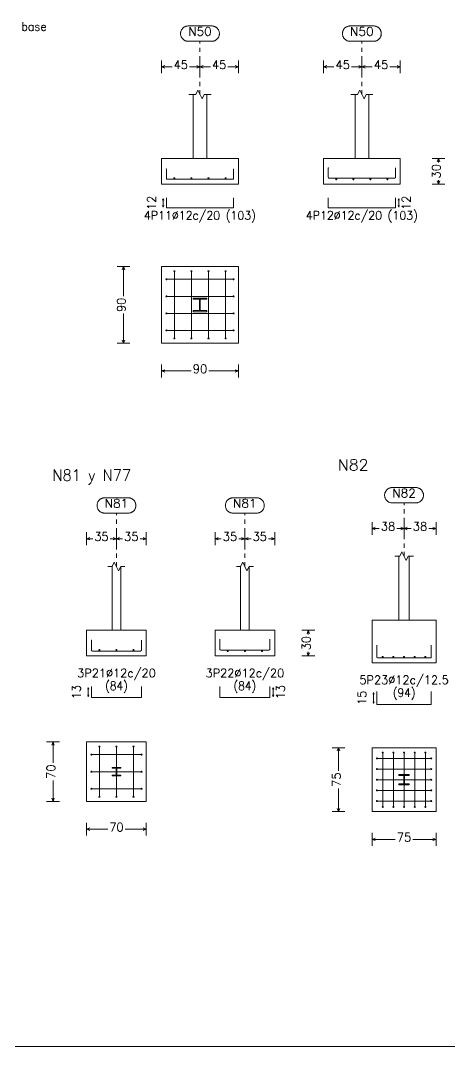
# Model space of a CAD drawing. Header units: millimetres. Extents: x -252 to 259, y -4 to 137.
# Drawn here: x -138.96 to -128.89, y 76.92 to 101.01 of the extents above; entities that cross this region are included whole.
import ezdxf
from ezdxf.enums import TextEntityAlignment as Align

# ---------------------------------------------------------------- set-up
doc = ezdxf.new("R2010")
doc.units = ezdxf.units.MM
doc.linetypes.add('CYPE_PUNTO', pattern=[0.075, 0, -0.075])
for name, color, linetype, lineweight in [('0-CYPE1', 2, 'Continuous', 18), ('CIM_COTAS', 2, 'Continuous', 0), ('CIM_DIB_ARMADOS', 4, 'Continuous', 0), ('CIM_GEOMETRIA', 2, 'Continuous', 0), ('CIM_REFEREN', 2, 'Continuous', 0), ('CIM_TXT_ARMADOS', 3, 'Continuous', 0), ('RECUAD_LIMITES', 2, 'Continuous', 0)]:
    doc.layers.add(name, color=color, linetype=linetype, lineweight=lineweight)
doc.styles.add('CYPETXT', font='romans__.ttf', dxfattribs={"height": 0.2})

msp = doc.modelspace()

# ---------------------------------------------------------------- hatches: boundary and pattern name
at = {"layer": 'CIM_DIB_ARMADOS'}
h = msp.add_hatch(color=256, dxfattribs=at)
edge = h.paths.add_edge_path(flags=0)
edge.add_arc((-131.734, 97.543), 0.0016, 0, 360)
h = msp.add_hatch(color=256, dxfattribs=at)
edge = h.paths.add_edge_path(flags=0)
edge.add_arc((-130.158, 97.543), 0.0016, 0, 360)
h = msp.add_hatch(color=256, dxfattribs=at)
edge = h.paths.add_edge_path(flags=0)
edge.add_arc((-135.533, 97.519), 0.0016, 0, 360)
h = msp.add_hatch(color=256, dxfattribs=at)
edge = h.paths.add_edge_path(flags=0)
edge.add_arc((-133.957, 97.519), 0.0016, 0, 360)
h = msp.add_hatch(color=256, dxfattribs=at)
edge = h.paths.add_edge_path(flags=0)
edge.add_arc((-135.345, 95.119), 0.0016, 0, 360)
h = msp.add_hatch(color=256, dxfattribs=at)
edge = h.paths.add_edge_path(flags=0)
edge.add_arc((-134.945, 95.119), 0.0016, 0, 360)
h = msp.add_hatch(color=256, dxfattribs=at)
edge = h.paths.add_edge_path(flags=0)
edge.add_arc((-134.545, 95.119), 0.0016, 0, 360)
h = msp.add_hatch(color=256, dxfattribs=at)
edge = h.paths.add_edge_path(flags=0)
edge.add_arc((-134.145, 95.119), 0.0016, 0, 360)
h = msp.add_hatch(color=256, dxfattribs=at)
edge = h.paths.add_edge_path(flags=0)
edge.add_arc((-135.533, 94.931), 0.0016, 0, 360)
h = msp.add_hatch(color=256, dxfattribs=at)
edge = h.paths.add_edge_path(flags=0)
edge.add_arc((-133.957, 94.931), 0.0016, 0, 360)
h = msp.add_hatch(color=256, dxfattribs=at)
edge = h.paths.add_edge_path(flags=0)
edge.add_arc((-135.533, 94.531), 0.0016, 0, 360)
h = msp.add_hatch(color=256, dxfattribs=at)
edge = h.paths.add_edge_path(flags=0)
edge.add_arc((-133.957, 94.531), 0.0016, 0, 360)
h = msp.add_hatch(color=256, dxfattribs=at)
edge = h.paths.add_edge_path(flags=0)
edge.add_arc((-135.533, 94.131), 0.0016, 0, 360)
h = msp.add_hatch(color=256, dxfattribs=at)
edge = h.paths.add_edge_path(flags=0)
edge.add_arc((-133.957, 94.131), 0.0016, 0, 360)
h = msp.add_hatch(color=256, dxfattribs=at)
edge = h.paths.add_edge_path(flags=0)
edge.add_arc((-135.533, 93.731), 0.0016, 0, 360)
h = msp.add_hatch(color=256, dxfattribs=at)
edge = h.paths.add_edge_path(flags=0)
edge.add_arc((-133.957, 93.731), 0.0016, 0, 360)
h = msp.add_hatch(color=256, dxfattribs=at)
edge = h.paths.add_edge_path(flags=0)
edge.add_arc((-135.345, 93.543), 0.0016, 0, 360)
h = msp.add_hatch(color=256, dxfattribs=at)
edge = h.paths.add_edge_path(flags=0)
edge.add_arc((-134.945, 93.543), 0.0016, 0, 360)
h = msp.add_hatch(color=256, dxfattribs=at)
edge = h.paths.add_edge_path(flags=0)
edge.add_arc((-134.545, 93.543), 0.0016, 0, 360)
h = msp.add_hatch(color=256, dxfattribs=at)
edge = h.paths.add_edge_path(flags=0)
edge.add_arc((-134.145, 93.543), 0.0016, 0, 360)
h = msp.add_hatch(color=256, dxfattribs=at)
edge = h.paths.add_edge_path(flags=0)
edge.add_arc((-137.293, 86.46), 0.0016, 0, 360)
h = msp.add_hatch(color=256, dxfattribs=at)
edge = h.paths.add_edge_path(flags=0)
edge.add_arc((-136.117, 86.46), 0.0016, 0, 360)
h = msp.add_hatch(color=256, dxfattribs=at)
edge = h.paths.add_edge_path(flags=0)
edge.add_arc((-134.28, 86.484), 0.0016, 0, 360)
h = msp.add_hatch(color=256, dxfattribs=at)
edge = h.paths.add_edge_path(flags=0)
edge.add_arc((-133.104, 86.484), 0.0016, 0, 360)
h = msp.add_hatch(color=256, dxfattribs=at)
edge = h.paths.add_edge_path(flags=0)
edge.add_arc((-130.595, 86.344), 0.0016, 0, 360)
h = msp.add_hatch(color=256, dxfattribs=at)
edge = h.paths.add_edge_path(flags=0)
edge.add_arc((-129.319, 86.344), 0.0016, 0, 360)
h = msp.add_hatch(color=256, dxfattribs=at)
edge = h.paths.add_edge_path(flags=0)
edge.add_arc((-137.105, 83.962), 0.0016, 0, 360)
h = msp.add_hatch(color=256, dxfattribs=at)
edge = h.paths.add_edge_path(flags=0)
edge.add_arc((-136.705, 83.962), 0.0016, 0, 360)
h = msp.add_hatch(color=256, dxfattribs=at)
edge = h.paths.add_edge_path(flags=0)
edge.add_arc((-136.305, 83.962), 0.0016, 0, 360)
h = msp.add_hatch(color=256, dxfattribs=at)
edge = h.paths.add_edge_path(flags=0)
edge.add_arc((-130.457, 83.824), 0.0016, 0, 360)
h = msp.add_hatch(color=256, dxfattribs=at)
edge = h.paths.add_edge_path(flags=0)
edge.add_arc((-130.207, 83.824), 0.0016, 0, 360)
h = msp.add_hatch(color=256, dxfattribs=at)
edge = h.paths.add_edge_path(flags=0)
edge.add_arc((-129.957, 83.824), 0.0016, 0, 360)
h = msp.add_hatch(color=256, dxfattribs=at)
edge = h.paths.add_edge_path(flags=0)
edge.add_arc((-129.707, 83.824), 0.0016, 0, 360)
h = msp.add_hatch(color=256, dxfattribs=at)
edge = h.paths.add_edge_path(flags=0)
edge.add_arc((-129.457, 83.824), 0.0016, 0, 360)
h = msp.add_hatch(color=256, dxfattribs=at)
edge = h.paths.add_edge_path(flags=0)
edge.add_arc((-137.293, 83.774), 0.0016, 0, 360)
h = msp.add_hatch(color=256, dxfattribs=at)
edge = h.paths.add_edge_path(flags=0)
edge.add_arc((-136.117, 83.774), 0.0016, 0, 360)
h = msp.add_hatch(color=256, dxfattribs=at)
edge = h.paths.add_edge_path(flags=0)
edge.add_arc((-130.595, 83.686), 0.0016, 0, 360)
h = msp.add_hatch(color=256, dxfattribs=at)
edge = h.paths.add_edge_path(flags=0)
edge.add_arc((-129.319, 83.686), 0.0016, 0, 360)
h = msp.add_hatch(color=256, dxfattribs=at)
edge = h.paths.add_edge_path(flags=0)
edge.add_arc((-137.293, 83.374), 0.0016, 0, 360)
h = msp.add_hatch(color=256, dxfattribs=at)
edge = h.paths.add_edge_path(flags=0)
edge.add_arc((-136.117, 83.374), 0.0016, 0, 360)
h = msp.add_hatch(color=256, dxfattribs=at)
edge = h.paths.add_edge_path(flags=0)
edge.add_arc((-130.595, 83.436), 0.0016, 0, 360)
h = msp.add_hatch(color=256, dxfattribs=at)
edge = h.paths.add_edge_path(flags=0)
edge.add_arc((-129.319, 83.436), 0.0016, 0, 360)
h = msp.add_hatch(color=256, dxfattribs=at)
edge = h.paths.add_edge_path(flags=0)
edge.add_arc((-130.595, 83.186), 0.0016, 0, 360)
h = msp.add_hatch(color=256, dxfattribs=at)
edge = h.paths.add_edge_path(flags=0)
edge.add_arc((-129.319, 83.186), 0.0016, 0, 360)
h = msp.add_hatch(color=256, dxfattribs=at)
edge = h.paths.add_edge_path(flags=0)
edge.add_arc((-137.293, 82.974), 0.0016, 0, 360)
h = msp.add_hatch(color=256, dxfattribs=at)
edge = h.paths.add_edge_path(flags=0)
edge.add_arc((-136.117, 82.974), 0.0016, 0, 360)
h = msp.add_hatch(color=256, dxfattribs=at)
edge = h.paths.add_edge_path(flags=0)
edge.add_arc((-130.595, 82.936), 0.0016, 0, 360)
h = msp.add_hatch(color=256, dxfattribs=at)
edge = h.paths.add_edge_path(flags=0)
edge.add_arc((-129.319, 82.936), 0.0016, 0, 360)
h = msp.add_hatch(color=256, dxfattribs=at)
edge = h.paths.add_edge_path(flags=0)
edge.add_arc((-137.105, 82.786), 0.0016, 0, 360)
h = msp.add_hatch(color=256, dxfattribs=at)
edge = h.paths.add_edge_path(flags=0)
edge.add_arc((-136.705, 82.786), 0.0016, 0, 360)
h = msp.add_hatch(color=256, dxfattribs=at)
edge = h.paths.add_edge_path(flags=0)
edge.add_arc((-136.305, 82.786), 0.0016, 0, 360)
h = msp.add_hatch(color=256, dxfattribs=at)
edge = h.paths.add_edge_path(flags=0)
edge.add_arc((-130.595, 82.686), 0.0016, 0, 360)
h = msp.add_hatch(color=256, dxfattribs=at)
edge = h.paths.add_edge_path(flags=0)
edge.add_arc((-129.319, 82.686), 0.0016, 0, 360)
h = msp.add_hatch(color=256, dxfattribs=at)
edge = h.paths.add_edge_path(flags=0)
edge.add_arc((-130.457, 82.548), 0.0016, 0, 360)
h = msp.add_hatch(color=256, dxfattribs=at)
edge = h.paths.add_edge_path(flags=0)
edge.add_arc((-130.207, 82.548), 0.0016, 0, 360)
h = msp.add_hatch(color=256, dxfattribs=at)
edge = h.paths.add_edge_path(flags=0)
edge.add_arc((-129.957, 82.548), 0.0016, 0, 360)
h = msp.add_hatch(color=256, dxfattribs=at)
edge = h.paths.add_edge_path(flags=0)
edge.add_arc((-129.707, 82.548), 0.0016, 0, 360)
h = msp.add_hatch(color=256, dxfattribs=at)
edge = h.paths.add_edge_path(flags=0)
edge.add_arc((-129.457, 82.548), 0.0016, 0, 360)

# ---------------------------------------------------------------- linework, layer by layer
at = {"layer": 'CIM_COTAS', "linetype": 'CYPE_PUNTO'}
for p, q in [((-134.745, 99.267), (-134.745, 100.518)), ((-130.946, 99.267), (-130.946, 100.518)), ((-129.957, 88.432), (-129.957, 89.683)), ((-136.705, 88.192), (-136.705, 89.443)), ((-133.692, 88.192), (-133.692, 89.443))]:
    msp.add_line(p, q, dxfattribs=at)
at = {"layer": 'CIM_COTAS'}
for p, q in [((-135.645, 99.768), (-135.645, 100.068)), ((-135.645, 99.918), (-135.57, 99.948)), ((-134.745, 99.918), (-134.82, 99.948)), ((-134.745, 99.768), (-134.745, 100.068)), ((-134.745, 99.768), (-134.745, 100.068)), ((-134.745, 99.918), (-134.67, 99.948)), ((-133.845, 99.918), (-133.92, 99.948)), ((-133.845, 99.768), (-133.845, 100.068)), ((-131.846, 99.768), (-131.846, 100.068)), ((-131.846, 99.918), (-131.771, 99.948)), ((-130.946, 99.918), (-131.021, 99.948)), ((-130.946, 99.768), (-130.946, 100.068)), ((-130.946, 99.768), (-130.946, 100.068)), ((-130.946, 99.918), (-130.871, 99.948)), ((-130.046, 99.918), (-130.121, 99.948)), ((-130.046, 99.768), (-130.046, 100.068)), ((-135.645, 99.918), (-135.57, 99.888)), ((-135.645, 99.918), (-135.401, 99.918)), ((-134.99, 99.918), (-134.745, 99.918)), ((-134.745, 99.918), (-134.82, 99.888)), ((-134.745, 99.918), (-134.67, 99.888)), ((-134.745, 99.918), (-134.501, 99.918)), ((-134.09, 99.918), (-133.845, 99.918)), ((-133.845, 99.918), (-133.92, 99.888)), ((-131.846, 99.918), (-131.771, 99.888)), ((-131.846, 99.918), (-131.602, 99.918)), ((-131.191, 99.918), (-130.946, 99.918)), ((-130.946, 99.918), (-131.021, 99.888)), ((-130.946, 99.918), (-130.871, 99.888)), ((-130.946, 99.918), (-130.702, 99.918)), ((-130.291, 99.918), (-130.046, 99.918)), ((-130.046, 99.918), (-130.121, 99.888)), ((-129.301, 97.767), (-129.001, 97.767)), ((-129.151, 97.767), (-129.181, 97.692)), ((-129.151, 97.767), (-129.121, 97.692)), ((-129.151, 97.672), (-129.151, 97.767)), ((-129.301, 97.167), (-129.001, 97.167)), ((-129.151, 97.167), (-129.181, 97.242)), ((-129.151, 97.167), (-129.151, 97.261)), ((-129.151, 97.167), (-129.121, 97.242)), ((-136.691, 95.231), (-136.391, 95.231)), ((-136.541, 95.231), (-136.571, 95.156)), ((-136.541, 95.231), (-136.511, 95.156)), ((-136.541, 94.536), (-136.541, 95.231)), ((-136.541, 93.431), (-136.541, 94.125)), ((-136.541, 93.431), (-136.571, 93.506)), ((-136.541, 93.431), (-136.511, 93.506)), ((-136.691, 93.431), (-136.391, 93.431)), ((-135.645, 92.63), (-135.645, 92.93)), ((-135.645, 92.78), (-135.57, 92.81)), ((-135.645, 92.78), (-135.57, 92.75)), ((-135.645, 92.78), (-134.951, 92.78)), ((-134.54, 92.78), (-133.845, 92.78)), ((-133.845, 92.78), (-133.92, 92.81)), ((-133.845, 92.78), (-133.92, 92.75)), ((-133.845, 92.63), (-133.845, 92.93)), ((-130.707, 88.933), (-130.707, 89.233)), ((-130.707, 89.083), (-130.632, 89.113)), ((-129.957, 89.083), (-130.032, 89.113)), ((-129.957, 88.933), (-129.957, 89.233)), ((-129.957, 88.933), (-129.957, 89.233)), ((-129.957, 89.083), (-129.882, 89.113)), ((-129.207, 89.083), (-129.282, 89.113)), ((-129.207, 88.933), (-129.207, 89.233)), ((-137.405, 88.693), (-137.405, 88.993)), ((-137.405, 88.843), (-137.33, 88.873)), ((-136.705, 88.843), (-136.78, 88.873)), ((-136.705, 88.693), (-136.705, 88.993)), ((-136.705, 88.693), (-136.705, 88.993)), ((-136.705, 88.843), (-136.63, 88.873)), ((-136.005, 88.843), (-136.08, 88.873)), ((-136.005, 88.693), (-136.005, 88.993)), ((-134.392, 88.693), (-134.392, 88.993)), ((-134.392, 88.843), (-134.317, 88.873)), ((-133.692, 88.843), (-133.767, 88.873)), ((-133.692, 88.693), (-133.692, 88.993)), ((-133.692, 88.693), (-133.692, 88.993)), ((-133.692, 88.843), (-133.617, 88.873)), ((-132.992, 88.843), (-133.067, 88.873)), ((-132.992, 88.693), (-132.992, 88.993)), ((-130.707, 89.083), (-130.632, 89.053)), ((-130.707, 89.083), (-130.537, 89.083)), ((-130.126, 89.083), (-129.957, 89.083)), ((-129.957, 89.083), (-130.032, 89.053)), ((-129.957, 89.083), (-129.882, 89.053)), ((-129.957, 89.083), (-129.787, 89.083)), ((-129.376, 89.083), (-129.207, 89.083)), ((-129.207, 89.083), (-129.282, 89.053)), ((-137.405, 88.843), (-137.33, 88.813)), ((-137.405, 88.843), (-137.26, 88.843)), ((-136.849, 88.843), (-136.705, 88.843)), ((-136.705, 88.843), (-136.78, 88.813)), ((-136.705, 88.843), (-136.63, 88.813)), ((-136.705, 88.843), (-136.56, 88.843)), ((-136.149, 88.843), (-136.005, 88.843)), ((-136.005, 88.843), (-136.08, 88.813)), ((-134.392, 88.843), (-134.317, 88.813)), ((-134.392, 88.843), (-134.247, 88.843)), ((-133.836, 88.843), (-133.692, 88.843)), ((-133.692, 88.843), (-133.767, 88.813)), ((-133.692, 88.843), (-133.617, 88.813)), ((-133.692, 88.843), (-133.547, 88.843)), ((-133.136, 88.843), (-132.992, 88.843)), ((-132.992, 88.843), (-133.067, 88.813)), ((-132.354, 86.692), (-132.054, 86.692)), ((-132.204, 86.692), (-132.234, 86.617)), ((-132.204, 86.692), (-132.174, 86.617)), ((-132.204, 86.597), (-132.204, 86.692)), ((-132.354, 86.092), (-132.054, 86.092)), ((-132.204, 86.092), (-132.234, 86.167)), ((-132.204, 86.092), (-132.204, 86.186)), ((-132.204, 86.092), (-132.174, 86.167)), ((-138.343, 84.074), (-138.043, 84.074)), ((-138.193, 84.074), (-138.223, 83.999)), ((-138.193, 84.074), (-138.163, 83.999)), ((-138.193, 83.579), (-138.193, 84.074)), ((-131.645, 83.936), (-131.345, 83.936)), ((-131.495, 83.936), (-131.525, 83.861)), ((-131.495, 83.936), (-131.465, 83.861)), ((-131.495, 83.391), (-131.495, 83.936)), ((-138.193, 82.674), (-138.193, 83.168)), ((-131.495, 82.436), (-131.495, 82.98)), ((-138.343, 82.674), (-138.043, 82.674)), ((-138.193, 82.674), (-138.223, 82.749)), ((-138.193, 82.674), (-138.163, 82.749)), ((-131.645, 82.436), (-131.345, 82.436)), ((-131.495, 82.436), (-131.525, 82.511)), ((-131.495, 82.436), (-131.465, 82.511)), ((-137.405, 81.873), (-137.405, 82.173)), ((-136.005, 81.873), (-136.005, 82.173)), ((-137.405, 82.023), (-137.33, 82.053)), ((-137.405, 82.023), (-137.33, 81.993)), ((-137.405, 82.023), (-136.91, 82.023)), ((-136.499, 82.023), (-136.005, 82.023)), ((-136.005, 82.023), (-136.08, 82.053)), ((-136.005, 82.023), (-136.08, 81.993)), ((-130.707, 81.635), (-130.707, 81.935)), ((-129.207, 81.635), (-129.207, 81.935)), ((-130.707, 81.785), (-130.632, 81.815)), ((-130.707, 81.785), (-130.632, 81.755)), ((-130.707, 81.785), (-130.162, 81.785)), ((-129.751, 81.785), (-129.207, 81.785)), ((-129.207, 81.785), (-129.282, 81.815)), ((-129.207, 81.785), (-129.282, 81.755))]:
    msp.add_line(p, q, dxfattribs=at)
for points in [[(-134.469, 100.878), (-134.457, 100.877), (-134.445, 100.876), (-134.433, 100.874), (-134.421, 100.871), (-134.41, 100.868), (-134.399, 100.863), (-134.388, 100.858), (-134.377, 100.852), (-134.367, 100.846), (-134.357, 100.839), (-134.348, 100.831), (-134.34, 100.823), (-134.332, 100.814), (-134.324, 100.804), (-134.317, 100.794), (-134.311, 100.784), (-134.306, 100.773), (-134.301, 100.762), (-134.297, 100.751), (-134.294, 100.739), (-134.292, 100.728), (-134.29, 100.716), (-134.289, 100.704), (-134.289, 100.692), (-134.29, 100.68), (-134.292, 100.668), (-134.294, 100.656), (-134.297, 100.644), (-134.301, 100.633), (-134.306, 100.622), (-134.311, 100.611), (-134.317, 100.601), (-134.324, 100.591), (-134.332, 100.581), (-134.34, 100.572), (-134.348, 100.564), (-134.357, 100.556), (-134.367, 100.549), (-134.377, 100.543), (-134.388, 100.537), (-134.399, 100.532), (-134.41, 100.528), (-134.421, 100.524), (-134.433, 100.521), (-134.445, 100.519), (-134.457, 100.518), (-134.469, 100.518), (-135.021, 100.518), (-135.033, 100.518), (-135.045, 100.519), (-135.057, 100.521), (-135.069, 100.524), (-135.08, 100.528), (-135.091, 100.532), (-135.102, 100.537), (-135.113, 100.543), (-135.123, 100.549), (-135.133, 100.556), (-135.142, 100.564), (-135.15, 100.572), (-135.158, 100.581), (-135.166, 100.591), (-135.173, 100.601), (-135.179, 100.611), (-135.184, 100.622), (-135.189, 100.633), (-135.193, 100.644), (-135.196, 100.656), (-135.199, 100.668), (-135.2, 100.68), (-135.201, 100.692), (-135.201, 100.704), (-135.2, 100.716), (-135.199, 100.728), (-135.196, 100.739), (-135.193, 100.751), (-135.189, 100.762), (-135.184, 100.773), (-135.179, 100.784), (-135.173, 100.794), (-135.166, 100.804), (-135.158, 100.814), (-135.15, 100.823), (-135.142, 100.831), (-135.133, 100.839), (-135.123, 100.846), (-135.113, 100.852), (-135.102, 100.858), (-135.091, 100.863), (-135.08, 100.868), (-135.069, 100.871), (-135.057, 100.874), (-135.045, 100.876), (-135.033, 100.877), (-135.021, 100.878), (-134.469, 100.878)], [(-130.67, 100.878), (-130.658, 100.877), (-130.646, 100.876), (-130.634, 100.874), (-130.622, 100.871), (-130.611, 100.868), (-130.6, 100.863), (-130.589, 100.858), (-130.578, 100.852), (-130.568, 100.846), (-130.558, 100.839), (-130.549, 100.831), (-130.541, 100.823), (-130.533, 100.814), (-130.525, 100.804), (-130.518, 100.794), (-130.512, 100.784), (-130.507, 100.773), (-130.502, 100.762), (-130.498, 100.751), (-130.495, 100.739), (-130.493, 100.728), (-130.491, 100.716), (-130.49, 100.704), (-130.49, 100.692), (-130.491, 100.68), (-130.493, 100.668), (-130.495, 100.656), (-130.498, 100.644), (-130.502, 100.633), (-130.507, 100.622), (-130.512, 100.611), (-130.518, 100.601), (-130.525, 100.591), (-130.533, 100.581), (-130.541, 100.572), (-130.549, 100.564), (-130.558, 100.556), (-130.568, 100.549), (-130.578, 100.543), (-130.589, 100.537), (-130.6, 100.532), (-130.611, 100.528), (-130.622, 100.524), (-130.634, 100.521), (-130.646, 100.519), (-130.658, 100.518), (-130.67, 100.518), (-131.222, 100.518), (-131.234, 100.518), (-131.246, 100.519), (-131.258, 100.521), (-131.27, 100.524), (-131.281, 100.528), (-131.292, 100.532), (-131.303, 100.537), (-131.314, 100.543), (-131.324, 100.549), (-131.334, 100.556), (-131.343, 100.564), (-131.351, 100.572), (-131.359, 100.581), (-131.367, 100.591), (-131.374, 100.601), (-131.38, 100.611), (-131.385, 100.622), (-131.39, 100.633), (-131.394, 100.644), (-131.397, 100.656), (-131.4, 100.668), (-131.401, 100.68), (-131.402, 100.692), (-131.402, 100.704), (-131.401, 100.716), (-131.4, 100.728), (-131.397, 100.739), (-131.394, 100.751), (-131.39, 100.762), (-131.385, 100.773), (-131.38, 100.784), (-131.374, 100.794), (-131.367, 100.804), (-131.359, 100.814), (-131.351, 100.823), (-131.343, 100.831), (-131.334, 100.839), (-131.324, 100.846), (-131.314, 100.852), (-131.303, 100.858), (-131.292, 100.863), (-131.281, 100.868), (-131.27, 100.871), (-131.258, 100.874), (-131.246, 100.876), (-131.234, 100.877), (-131.222, 100.878), (-130.67, 100.878)], [(-129.681, 90.043), (-129.669, 90.042), (-129.657, 90.041), (-129.645, 90.039), (-129.633, 90.036), (-129.622, 90.033), (-129.611, 90.028), (-129.6, 90.023), (-129.589, 90.017), (-129.579, 90.011), (-129.569, 90.004), (-129.56, 89.996), (-129.551, 89.988), (-129.543, 89.979), (-129.536, 89.969), (-129.529, 89.959), (-129.523, 89.949), (-129.518, 89.938), (-129.513, 89.927), (-129.509, 89.916), (-129.506, 89.904), (-129.503, 89.893), (-129.502, 89.881), (-129.501, 89.869), (-129.501, 89.857), (-129.502, 89.845), (-129.503, 89.833), (-129.506, 89.821), (-129.509, 89.809), (-129.513, 89.798), (-129.518, 89.787), (-129.523, 89.776), (-129.529, 89.766), (-129.536, 89.756), (-129.543, 89.746), (-129.551, 89.737), (-129.56, 89.729), (-129.569, 89.721), (-129.579, 89.714), (-129.589, 89.708), (-129.6, 89.702), (-129.611, 89.697), (-129.622, 89.693), (-129.633, 89.689), (-129.645, 89.686), (-129.657, 89.684), (-129.669, 89.683), (-129.681, 89.683), (-130.233, 89.683), (-130.245, 89.683), (-130.257, 89.684), (-130.269, 89.686), (-130.28, 89.689), (-130.292, 89.693), (-130.303, 89.697), (-130.314, 89.702), (-130.325, 89.708), (-130.335, 89.714), (-130.344, 89.721), (-130.354, 89.729), (-130.362, 89.737), (-130.37, 89.746), (-130.378, 89.756), (-130.385, 89.766), (-130.391, 89.776), (-130.396, 89.787), (-130.401, 89.798), (-130.405, 89.809), (-130.408, 89.821), (-130.41, 89.833), (-130.412, 89.845), (-130.413, 89.857), (-130.413, 89.869), (-130.412, 89.881), (-130.41, 89.893), (-130.408, 89.904), (-130.405, 89.916), (-130.401, 89.927), (-130.396, 89.938), (-130.391, 89.949), (-130.385, 89.959), (-130.378, 89.969), (-130.37, 89.979), (-130.362, 89.988), (-130.354, 89.996), (-130.344, 90.004), (-130.335, 90.011), (-130.325, 90.017), (-130.314, 90.023), (-130.303, 90.028), (-130.292, 90.033), (-130.28, 90.036), (-130.269, 90.039), (-130.257, 90.041), (-130.245, 90.042), (-130.233, 90.043), (-129.681, 90.043)], [(-136.429, 89.803), (-136.417, 89.802), (-136.405, 89.801), (-136.393, 89.799), (-136.381, 89.796), (-136.37, 89.793), (-136.359, 89.788), (-136.348, 89.783), (-136.337, 89.777), (-136.327, 89.771), (-136.317, 89.764), (-136.308, 89.756), (-136.3, 89.748), (-136.291, 89.739), (-136.284, 89.729), (-136.277, 89.719), (-136.271, 89.709), (-136.266, 89.698), (-136.261, 89.687), (-136.257, 89.676), (-136.254, 89.664), (-136.251, 89.653), (-136.25, 89.641), (-136.249, 89.629), (-136.249, 89.617), (-136.25, 89.605), (-136.251, 89.593), (-136.254, 89.581), (-136.257, 89.569), (-136.261, 89.558), (-136.266, 89.547), (-136.271, 89.536), (-136.277, 89.526), (-136.284, 89.516), (-136.291, 89.506), (-136.3, 89.497), (-136.308, 89.489), (-136.317, 89.481), (-136.327, 89.474), (-136.337, 89.468), (-136.348, 89.462), (-136.359, 89.457), (-136.37, 89.453), (-136.381, 89.449), (-136.393, 89.446), (-136.405, 89.444), (-136.417, 89.443), (-136.429, 89.443), (-136.981, 89.443), (-136.993, 89.443), (-137.005, 89.444), (-137.017, 89.446), (-137.028, 89.449), (-137.04, 89.453), (-137.051, 89.457), (-137.062, 89.462), (-137.073, 89.468), (-137.083, 89.474), (-137.092, 89.481), (-137.102, 89.489), (-137.11, 89.497), (-137.118, 89.506), (-137.126, 89.516), (-137.133, 89.526), (-137.139, 89.536), (-137.144, 89.547), (-137.149, 89.558), (-137.153, 89.569), (-137.156, 89.581), (-137.158, 89.593), (-137.16, 89.605), (-137.161, 89.617), (-137.161, 89.629), (-137.16, 89.641), (-137.158, 89.653), (-137.156, 89.664), (-137.153, 89.676), (-137.149, 89.687), (-137.144, 89.698), (-137.139, 89.709), (-137.133, 89.719), (-137.126, 89.729), (-137.118, 89.739), (-137.11, 89.748), (-137.102, 89.756), (-137.092, 89.764), (-137.083, 89.771), (-137.073, 89.777), (-137.062, 89.783), (-137.051, 89.788), (-137.04, 89.793), (-137.028, 89.796), (-137.017, 89.799), (-137.005, 89.801), (-136.993, 89.802), (-136.981, 89.803), (-136.429, 89.803)], [(-133.416, 89.803), (-133.404, 89.802), (-133.392, 89.801), (-133.38, 89.799), (-133.368, 89.796), (-133.357, 89.793), (-133.346, 89.788), (-133.335, 89.783), (-133.324, 89.777), (-133.314, 89.771), (-133.304, 89.764), (-133.295, 89.756), (-133.287, 89.748), (-133.278, 89.739), (-133.271, 89.729), (-133.264, 89.719), (-133.258, 89.709), (-133.253, 89.698), (-133.248, 89.687), (-133.244, 89.676), (-133.241, 89.664), (-133.238, 89.653), (-133.237, 89.641), (-133.236, 89.629), (-133.236, 89.617), (-133.237, 89.605), (-133.238, 89.593), (-133.241, 89.581), (-133.244, 89.569), (-133.248, 89.558), (-133.253, 89.547), (-133.258, 89.536), (-133.264, 89.526), (-133.271, 89.516), (-133.278, 89.506), (-133.287, 89.497), (-133.295, 89.489), (-133.304, 89.481), (-133.314, 89.474), (-133.324, 89.468), (-133.335, 89.462), (-133.346, 89.457), (-133.357, 89.453), (-133.368, 89.449), (-133.38, 89.446), (-133.392, 89.444), (-133.404, 89.443), (-133.416, 89.443), (-133.968, 89.443), (-133.98, 89.443), (-133.992, 89.444), (-134.004, 89.446), (-134.015, 89.449), (-134.027, 89.453), (-134.038, 89.457), (-134.049, 89.462), (-134.06, 89.468), (-134.07, 89.474), (-134.079, 89.481), (-134.089, 89.489), (-134.097, 89.497), (-134.105, 89.506), (-134.113, 89.516), (-134.12, 89.526), (-134.126, 89.536), (-134.131, 89.547), (-134.136, 89.558), (-134.14, 89.569), (-134.143, 89.581), (-134.145, 89.593), (-134.147, 89.605), (-134.148, 89.617), (-134.148, 89.629), (-134.147, 89.641), (-134.145, 89.653), (-134.143, 89.664), (-134.14, 89.676), (-134.136, 89.687), (-134.131, 89.698), (-134.126, 89.709), (-134.12, 89.719), (-134.113, 89.729), (-134.105, 89.739), (-134.097, 89.748), (-134.089, 89.756), (-134.079, 89.764), (-134.07, 89.771), (-134.06, 89.777), (-134.049, 89.783), (-134.038, 89.788), (-134.027, 89.793), (-134.015, 89.796), (-134.004, 89.799), (-133.992, 89.801), (-133.98, 89.802), (-133.968, 89.803), (-133.416, 89.803)]]:
    msp.add_lwpolyline(points, close=True, dxfattribs=at)
at = {"layer": 'CIM_DIB_ARMADOS'}
for p, q in [((-135.363, 97.303), (-135.327, 97.303)), ((-135.345, 97.285), (-135.345, 97.321)), ((-134.963, 97.303), (-134.927, 97.303)), ((-134.945, 97.285), (-134.945, 97.321)), ((-134.563, 97.303), (-134.527, 97.303)), ((-134.545, 97.285), (-134.545, 97.321)), ((-134.163, 97.303), (-134.127, 97.303)), ((-134.145, 97.285), (-134.145, 97.321)), ((-131.546, 97.261), (-131.546, 97.297)), ((-131.146, 97.261), (-131.146, 97.297)), ((-130.746, 97.261), (-130.746, 97.297)), ((-130.346, 97.261), (-130.346, 97.297)), ((-131.564, 97.279), (-131.528, 97.279)), ((-131.164, 97.279), (-131.128, 97.279)), ((-130.764, 97.279), (-130.728, 97.279)), ((-130.364, 97.279), (-130.328, 97.279)), ((-137.123, 86.228), (-137.087, 86.228)), ((-137.105, 86.21), (-137.105, 86.246)), ((-136.723, 86.228), (-136.687, 86.228)), ((-136.705, 86.21), (-136.705, 86.246)), ((-136.323, 86.228), (-136.287, 86.228)), ((-136.305, 86.21), (-136.305, 86.246)), ((-134.092, 86.186), (-134.092, 86.222)), ((-133.692, 86.186), (-133.692, 86.222)), ((-133.292, 86.186), (-133.292, 86.222)), ((-134.11, 86.204), (-134.074, 86.204)), ((-133.71, 86.204), (-133.674, 86.204)), ((-133.31, 86.204), (-133.274, 86.204)), ((-130.475, 86.068), (-130.439, 86.068)), ((-130.457, 86.05), (-130.457, 86.086)), ((-130.225, 86.068), (-130.189, 86.068)), ((-130.207, 86.05), (-130.207, 86.086)), ((-129.975, 86.068), (-129.939, 86.068)), ((-129.957, 86.05), (-129.957, 86.086)), ((-129.725, 86.068), (-129.689, 86.068)), ((-129.707, 86.05), (-129.707, 86.086)), ((-129.475, 86.068), (-129.439, 86.068)), ((-129.457, 86.05), (-129.457, 86.086))]:
    msp.add_line(p, q, dxfattribs=at)
for points in [[(-130.158, 97.543), (-130.158, 97.327), (-130.161, 97.315), (-130.17, 97.306), (-130.182, 97.303), (-131.71, 97.303), (-131.722, 97.306), (-131.731, 97.315), (-131.734, 97.327), (-131.734, 97.543)], [(-135.533, 97.519), (-135.533, 97.303), (-135.53, 97.291), (-135.521, 97.282), (-135.509, 97.279), (-133.981, 97.279), (-133.969, 97.282), (-133.96, 97.291), (-133.957, 97.303), (-133.957, 97.519)], [(-135.533, 96.846), (-135.533, 96.606), (-133.957, 96.606), (-133.957, 96.846)], [(-130.158, 96.846), (-130.158, 96.606), (-131.734, 96.606), (-131.734, 96.846)], [(-135.533, 94.931), (-135.53, 94.931), (-135.521, 94.931), (-135.509, 94.931), (-133.981, 94.931), (-133.969, 94.931), (-133.96, 94.931), (-133.957, 94.931)], [(-135.345, 93.543), (-135.345, 93.546), (-135.345, 93.555), (-135.345, 93.567), (-135.345, 95.095), (-135.345, 95.107), (-135.345, 95.115), (-135.345, 95.119)], [(-134.945, 93.543), (-134.945, 93.546), (-134.945, 93.555), (-134.945, 93.567), (-134.945, 95.095), (-134.945, 95.107), (-134.945, 95.115), (-134.945, 95.119)], [(-134.545, 93.543), (-134.545, 93.546), (-134.545, 93.555), (-134.545, 93.567), (-134.545, 95.095), (-134.545, 95.107), (-134.545, 95.115), (-134.545, 95.119)], [(-134.145, 93.543), (-134.145, 93.546), (-134.145, 93.555), (-134.145, 93.567), (-134.145, 95.095), (-134.145, 95.107), (-134.145, 95.115), (-134.145, 95.119)], [(-135.533, 94.531), (-135.53, 94.531), (-135.521, 94.531), (-135.509, 94.531), (-133.981, 94.531), (-133.969, 94.531), (-133.96, 94.531), (-133.957, 94.531)], [(-135.533, 94.131), (-135.53, 94.131), (-135.521, 94.131), (-135.509, 94.131), (-133.981, 94.131), (-133.969, 94.131), (-133.96, 94.131), (-133.957, 94.131)], [(-135.533, 93.731), (-135.53, 93.731), (-135.521, 93.731), (-135.509, 93.731), (-133.981, 93.731), (-133.969, 93.731), (-133.96, 93.731), (-133.957, 93.731)], [(-137.293, 86.46), (-137.293, 86.228), (-137.29, 86.216), (-137.281, 86.207), (-137.269, 86.204), (-136.141, 86.204), (-136.129, 86.207), (-136.12, 86.216), (-136.117, 86.228), (-136.117, 86.46)], [(-133.104, 86.484), (-133.104, 86.252), (-133.107, 86.24), (-133.116, 86.231), (-133.128, 86.228), (-134.256, 86.228), (-134.268, 86.231), (-134.277, 86.24), (-134.28, 86.252), (-134.28, 86.484)], [(-130.595, 86.344), (-130.595, 86.068), (-130.592, 86.056), (-130.583, 86.047), (-130.571, 86.044), (-129.343, 86.044), (-129.331, 86.047), (-129.322, 86.056), (-129.319, 86.068), (-129.319, 86.344)], [(-137.293, 85.37), (-137.293, 85.114), (-136.117, 85.114), (-136.117, 85.37)], [(-133.104, 85.37), (-133.104, 85.114), (-134.28, 85.114), (-134.28, 85.37)], [(-130.595, 85.254), (-130.595, 84.954), (-129.319, 84.954), (-129.319, 85.254)], [(-137.105, 82.786), (-137.105, 82.789), (-137.105, 82.798), (-137.105, 82.81), (-137.105, 83.938), (-137.105, 83.95), (-137.105, 83.958), (-137.105, 83.962)], [(-136.705, 82.786), (-136.705, 82.789), (-136.705, 82.798), (-136.705, 82.81), (-136.705, 83.938), (-136.705, 83.95), (-136.705, 83.958), (-136.705, 83.962)], [(-136.305, 82.786), (-136.305, 82.789), (-136.305, 82.798), (-136.305, 82.81), (-136.305, 83.938), (-136.305, 83.95), (-136.305, 83.958), (-136.305, 83.962)], [(-130.457, 82.548), (-130.457, 82.551), (-130.457, 82.56), (-130.457, 82.572), (-130.457, 83.8), (-130.457, 83.812), (-130.457, 83.82), (-130.457, 83.824)], [(-130.207, 82.548), (-130.207, 82.551), (-130.207, 82.56), (-130.207, 82.572), (-130.207, 83.8), (-130.207, 83.812), (-130.207, 83.82), (-130.207, 83.824)], [(-129.957, 82.548), (-129.957, 82.551), (-129.957, 82.56), (-129.957, 82.572), (-129.957, 83.8), (-129.957, 83.812), (-129.957, 83.82), (-129.957, 83.824)], [(-129.707, 82.548), (-129.707, 82.551), (-129.707, 82.56), (-129.707, 82.572), (-129.707, 83.8), (-129.707, 83.812), (-129.707, 83.82), (-129.707, 83.824)], [(-129.457, 82.548), (-129.457, 82.551), (-129.457, 82.56), (-129.457, 82.572), (-129.457, 83.8), (-129.457, 83.812), (-129.457, 83.82), (-129.457, 83.824)], [(-137.293, 83.774), (-137.29, 83.774), (-137.281, 83.774), (-137.269, 83.774), (-136.141, 83.774), (-136.129, 83.774), (-136.12, 83.774), (-136.117, 83.774)], [(-130.595, 83.686), (-130.592, 83.686), (-130.583, 83.686), (-130.571, 83.686), (-129.343, 83.686), (-129.331, 83.686), (-129.322, 83.686), (-129.319, 83.686)], [(-137.293, 83.374), (-137.29, 83.374), (-137.281, 83.374), (-137.269, 83.374), (-136.141, 83.374), (-136.129, 83.374), (-136.12, 83.374), (-136.117, 83.374)], [(-130.595, 83.436), (-130.592, 83.436), (-130.583, 83.436), (-130.571, 83.436), (-129.343, 83.436), (-129.331, 83.436), (-129.322, 83.436), (-129.319, 83.436)], [(-130.595, 83.186), (-130.592, 83.186), (-130.583, 83.186), (-130.571, 83.186), (-129.343, 83.186), (-129.331, 83.186), (-129.322, 83.186), (-129.319, 83.186)], [(-137.293, 82.974), (-137.29, 82.974), (-137.281, 82.974), (-137.269, 82.974), (-136.141, 82.974), (-136.129, 82.974), (-136.12, 82.974), (-136.117, 82.974)], [(-130.595, 82.936), (-130.592, 82.936), (-130.583, 82.936), (-130.571, 82.936), (-129.343, 82.936), (-129.331, 82.936), (-129.322, 82.936), (-129.319, 82.936)], [(-130.595, 82.686), (-130.592, 82.686), (-130.583, 82.686), (-130.571, 82.686), (-129.343, 82.686), (-129.331, 82.686), (-129.322, 82.686), (-129.319, 82.686)]]:
    msp.add_lwpolyline(points, dxfattribs=at)
for centre, radius in [((-131.734, 97.543), 0.0016), ((-130.158, 97.543), 0.0016), ((-135.533, 97.519), 0.0016), ((-135.345, 97.303), 0.012), ((-134.945, 97.303), 0.012), ((-134.545, 97.303), 0.012), ((-134.145, 97.303), 0.012), ((-133.957, 97.519), 0.0016), ((-131.546, 97.279), 0.012), ((-131.146, 97.279), 0.012), ((-130.746, 97.279), 0.012), ((-130.346, 97.279), 0.012), ((-135.345, 95.119), 0.012), ((-135.345, 95.119), 0.0016), ((-134.945, 95.119), 0.012), ((-134.945, 95.119), 0.0016), ((-134.545, 95.119), 0.012), ((-134.545, 95.119), 0.0016), ((-134.145, 95.119), 0.012), ((-134.145, 95.119), 0.0016), ((-135.533, 94.931), 0.012), ((-135.533, 94.931), 0.0016), ((-133.957, 94.931), 0.012), ((-133.957, 94.931), 0.0016), ((-135.533, 94.531), 0.012), ((-135.533, 94.531), 0.0016), ((-133.957, 94.531), 0.012), ((-133.957, 94.531), 0.0016), ((-135.533, 94.131), 0.012), ((-135.533, 94.131), 0.0016), ((-133.957, 94.131), 0.012), ((-133.957, 94.131), 0.0016), ((-135.533, 93.731), 0.012), ((-135.533, 93.731), 0.0016), ((-133.957, 93.731), 0.012), ((-133.957, 93.731), 0.0016), ((-135.345, 93.543), 0.012), ((-135.345, 93.543), 0.0016), ((-134.945, 93.543), 0.012), ((-134.945, 93.543), 0.0016), ((-134.545, 93.543), 0.012), ((-134.545, 93.543), 0.0016), ((-134.145, 93.543), 0.012), ((-134.145, 93.543), 0.0016), ((-137.293, 86.46), 0.0016), ((-136.117, 86.46), 0.0016), ((-134.28, 86.484), 0.0016), ((-133.104, 86.484), 0.0016), ((-137.105, 86.228), 0.012), ((-136.705, 86.228), 0.012), ((-136.305, 86.228), 0.012), ((-134.092, 86.204), 0.012), ((-133.692, 86.204), 0.012), ((-133.292, 86.204), 0.012), ((-130.595, 86.344), 0.0016), ((-129.319, 86.344), 0.0016), ((-130.457, 86.068), 0.012), ((-130.207, 86.068), 0.012), ((-129.957, 86.068), 0.012), ((-129.707, 86.068), 0.012), ((-129.457, 86.068), 0.012), ((-137.105, 83.962), 0.012), ((-137.105, 83.962), 0.0016), ((-136.705, 83.962), 0.012), ((-136.705, 83.962), 0.0016), ((-136.305, 83.962), 0.012), ((-136.305, 83.962), 0.0016), ((-130.457, 83.824), 0.012), ((-130.457, 83.824), 0.0016), ((-130.207, 83.824), 0.012), ((-130.207, 83.824), 0.0016), ((-129.957, 83.824), 0.012), ((-129.957, 83.824), 0.0016), ((-129.707, 83.824), 0.012), ((-129.707, 83.824), 0.0016), ((-129.457, 83.824), 0.012), ((-129.457, 83.824), 0.0016), ((-137.293, 83.774), 0.012), ((-137.293, 83.774), 0.0016), ((-136.117, 83.774), 0.012), ((-136.117, 83.774), 0.0016), ((-130.595, 83.686), 0.012), ((-130.595, 83.686), 0.0016), ((-129.319, 83.686), 0.012), ((-129.319, 83.686), 0.0016), ((-137.293, 83.374), 0.012), ((-137.293, 83.374), 0.0016), ((-136.117, 83.374), 0.012), ((-136.117, 83.374), 0.0016), ((-130.595, 83.436), 0.012), ((-130.595, 83.436), 0.0016), ((-129.319, 83.436), 0.012), ((-129.319, 83.436), 0.0016), ((-130.595, 83.186), 0.012), ((-130.595, 83.186), 0.0016), ((-129.319, 83.186), 0.012), ((-129.319, 83.186), 0.0016), ((-137.293, 82.974), 0.012), ((-137.293, 82.974), 0.0016), ((-136.117, 82.974), 0.012), ((-136.117, 82.974), 0.0016), ((-130.595, 82.936), 0.012), ((-130.595, 82.936), 0.0016), ((-129.319, 82.936), 0.012), ((-129.319, 82.936), 0.0016), ((-137.105, 82.786), 0.012), ((-137.105, 82.786), 0.0016), ((-136.705, 82.786), 0.012), ((-136.705, 82.786), 0.0016), ((-136.305, 82.786), 0.012), ((-136.305, 82.786), 0.0016), ((-130.595, 82.686), 0.012), ((-130.595, 82.686), 0.0016), ((-129.319, 82.686), 0.012), ((-129.319, 82.686), 0.0016), ((-130.457, 82.548), 0.012), ((-130.457, 82.548), 0.0016), ((-130.207, 82.548), 0.012), ((-130.207, 82.548), 0.0016), ((-129.957, 82.548), 0.012), ((-129.957, 82.548), 0.0016), ((-129.707, 82.548), 0.012), ((-129.707, 82.548), 0.0016), ((-129.457, 82.548), 0.012), ((-129.457, 82.548), 0.0016)]:
    msp.add_circle(centre, radius, dxfattribs=at)
at = {"layer": 'CIM_GEOMETRIA'}
for p, q in [((-134.905, 99.267), (-134.905, 97.767)), ((-134.585, 97.767), (-134.585, 99.267)), ((-130.786, 97.767), (-130.786, 99.267)), ((-135.645, 97.767), (-133.845, 97.767)), ((-135.645, 97.767), (-135.645, 97.167)), ((-134.585, 97.767), (-134.905, 97.767)), ((-134.905, 97.767), (-134.753, 97.767)), ((-134.585, 97.767), (-134.737, 97.767)), ((-133.845, 97.167), (-133.845, 97.767)), ((-131.846, 97.767), (-130.046, 97.767)), ((-131.846, 97.167), (-131.846, 97.767)), ((-130.786, 97.767), (-131.106, 97.767)), ((-130.046, 97.167), (-130.046, 97.767)), ((-133.845, 97.167), (-135.645, 97.167)), ((-130.046, 97.167), (-131.846, 97.167)), ((-130.077, 88.432), (-130.077, 86.932)), ((-129.837, 86.932), (-129.837, 88.432)), ((-136.805, 88.192), (-136.805, 86.692)), ((-136.605, 86.692), (-136.605, 88.192)), ((-133.592, 86.692), (-133.592, 88.192)), ((-137.405, 86.692), (-136.005, 86.692)), ((-137.405, 86.692), (-137.405, 86.092)), ((-136.605, 86.692), (-136.805, 86.692)), ((-136.805, 86.692), (-136.711, 86.692)), ((-136.605, 86.692), (-136.699, 86.692)), ((-136.005, 86.092), (-136.005, 86.692)), ((-134.392, 86.692), (-132.992, 86.692)), ((-134.392, 86.092), (-134.392, 86.692)), ((-133.592, 86.692), (-133.792, 86.692)), ((-132.992, 86.092), (-132.992, 86.692)), ((-130.707, 86.932), (-129.207, 86.932)), ((-130.707, 86.932), (-130.707, 85.932)), ((-129.837, 86.932), (-130.077, 86.932)), ((-130.077, 86.932), (-129.963, 86.932)), ((-129.837, 86.932), (-129.95, 86.932)), ((-129.207, 85.932), (-129.207, 86.932)), ((-136.005, 86.092), (-137.405, 86.092)), ((-132.992, 86.092), (-134.392, 86.092)), ((-129.207, 85.932), (-130.707, 85.932))]:
    msp.add_line(p, q, dxfattribs=at)
for points in [[(-135.005, 99.267), (-134.845, 99.267), (-134.795, 99.367), (-134.695, 99.167), (-134.645, 99.267), (-134.485, 99.267)], [(-131.206, 99.267), (-131.046, 99.267), (-130.996, 99.367), (-130.896, 99.167), (-130.846, 99.267), (-130.686, 99.267)], [(-130.786, 97.767), (-130.812, 97.767), (-131.08, 97.767), (-131.106, 97.767), (-131.106, 99.267)], [(-130.177, 88.432), (-130.057, 88.432), (-130.007, 88.532), (-129.907, 88.332), (-129.857, 88.432), (-129.737, 88.432)], [(-136.905, 88.192), (-136.805, 88.192), (-136.755, 88.292), (-136.655, 88.092), (-136.605, 88.192), (-136.505, 88.192)], [(-133.892, 88.192), (-133.792, 88.192), (-133.742, 88.292), (-133.642, 88.092), (-133.592, 88.192), (-133.492, 88.192)], [(-133.592, 86.692), (-133.612, 86.692), (-133.772, 86.692), (-133.792, 86.692), (-133.792, 88.192)]]:
    msp.add_lwpolyline(points, dxfattribs=at)
for points in [[(-135.645, 93.431), (-133.845, 93.431), (-133.845, 95.231), (-135.645, 95.231), (-135.645, 93.431)], [(-134.905, 94.171), (-134.585, 94.171), (-134.585, 94.197), (-134.737, 94.197), (-134.737, 94.465), (-134.585, 94.465), (-134.585, 94.491), (-134.905, 94.491), (-134.905, 94.465), (-134.753, 94.465), (-134.753, 94.197), (-134.905, 94.197), (-134.905, 94.171)], [(-137.405, 82.674), (-136.005, 82.674), (-136.005, 84.074), (-137.405, 84.074), (-137.405, 82.674)], [(-130.707, 82.436), (-129.207, 82.436), (-129.207, 83.936), (-130.707, 83.936), (-130.707, 82.436)], [(-136.805, 83.274), (-136.605, 83.274), (-136.605, 83.294), (-136.699, 83.294), (-136.699, 83.454), (-136.605, 83.454), (-136.605, 83.474), (-136.805, 83.474), (-136.805, 83.454), (-136.711, 83.454), (-136.711, 83.294), (-136.805, 83.294), (-136.805, 83.274)], [(-130.077, 83.066), (-129.837, 83.066), (-129.837, 83.088), (-129.95, 83.088), (-129.95, 83.284), (-129.837, 83.284), (-129.837, 83.306), (-130.077, 83.306), (-130.077, 83.284), (-129.963, 83.284), (-129.963, 83.088), (-130.077, 83.088), (-130.077, 83.066)]]:
    msp.add_lwpolyline(points, close=True, dxfattribs=at)
at = {"layer": 'CIM_TXT_ARMADOS'}
for p, q in [((-135.621, 96.785), (-135.608, 96.825)), ((-135.596, 96.785), (-135.608, 96.825)), ((-135.608, 96.825), (-135.608, 96.626)), ((-130.096, 96.785), (-130.083, 96.825)), ((-130.071, 96.785), (-130.083, 96.825)), ((-130.083, 96.825), (-130.083, 96.626)), ((-135.621, 96.666), (-135.608, 96.626)), ((-135.596, 96.666), (-135.608, 96.626)), ((-130.096, 96.666), (-130.083, 96.626)), ((-130.071, 96.666), (-130.083, 96.626)), ((-137.38, 85.309), (-137.368, 85.349)), ((-137.355, 85.309), (-137.368, 85.349)), ((-137.368, 85.349), (-137.368, 85.134)), ((-133.041, 85.309), (-133.029, 85.349)), ((-133.016, 85.309), (-133.029, 85.349)), ((-133.029, 85.349), (-133.029, 85.134)), ((-137.38, 85.174), (-137.368, 85.134)), ((-137.355, 85.174), (-137.368, 85.134)), ((-133.041, 85.174), (-133.029, 85.134)), ((-133.016, 85.174), (-133.029, 85.134)), ((-130.682, 85.193), (-130.67, 85.233)), ((-130.682, 85.014), (-130.67, 84.974)), ((-130.657, 85.193), (-130.67, 85.233)), ((-130.67, 85.233), (-130.67, 84.974)), ((-130.657, 85.014), (-130.67, 84.974))]:
    msp.add_line(p, q, dxfattribs=at)
at = {"layer": 'RECUAD_LIMITES'}
msp.add_lwpolyline([(-158.498, 76.924), (-99.098, 76.924), (-99.098, 118.924), (-158.498, 118.924), (-158.498, 76.924)], close=True, dxfattribs=at)

# ---------------------------------------------------------------- texts
at = {"layer": '0-CYPE1', "style": 'CYPETXT', "width": 0.791227}
msp.add_text('superior de la placa base ', height=0.2, dxfattribs=at).set_placement((-141.665, 100.765), (-138.215, 100.765), align=Align.FIT)
at = {"layer": 'CIM_COTAS', "style": 'CYPETXT'}
for s, width, p, p2 in [('N50', 0.924861, (-135.021, 100.648), (-134.469, 100.648)), ('N50', 0.924861, (-131.222, 100.648), (-130.67, 100.648)), ('45', 0.872087, (-135.363, 99.868), (-135.027, 99.868)), ('45', 0.872087, (-134.463, 99.868), (-134.127, 99.868)), ('45', 0.872087, (-131.564, 99.868), (-131.228, 99.868)), ('45', 0.872087, (-130.664, 99.868), (-130.328, 99.868)), ('90', 0.872087, (-134.913, 92.73), (-134.577, 92.73)), ('N82', 0.924861, (-130.233, 89.813), (-129.681, 89.813)), ('N81', 0.924861, (-136.981, 89.573), (-136.429, 89.573)), ('N81', 0.924861, (-133.968, 89.573), (-133.416, 89.573)), ('38', 0.872087, (-130.5, 89.033), (-130.164, 89.033)), ('38', 0.872087, (-129.75, 89.033), (-129.414, 89.033)), ('35', 0.872087, (-137.223, 88.793), (-136.887, 88.793)), ('35', 0.872087, (-136.523, 88.793), (-136.187, 88.793)), ('35', 0.872087, (-134.21, 88.793), (-133.874, 88.793)), ('35', 0.872087, (-133.51, 88.793), (-133.174, 88.793)), ('70', 0.872087, (-136.873, 81.973), (-136.537, 81.973)), ('75', 0.872087, (-130.125, 81.735), (-129.789, 81.735))]:
    msp.add_text(s, height=0.2, dxfattribs=dict(at, width=width)).set_placement(p, p2, align=Align.FIT)
at = {"layer": 'CIM_COTAS', "style": 'CYPETXT', "width": 0.872087}
for s, p, p2 in [('30', (-129.101, 97.299), (-129.101, 97.635)), ('90', (-136.491, 94.163), (-136.491, 94.499)), ('30', (-132.154, 86.224), (-132.154, 86.56)), ('70', (-138.143, 83.206), (-138.143, 83.542)), ('75', (-131.445, 83.018), (-131.445, 83.354))]:
    msp.add_text(s, height=0.2, rotation=90, dxfattribs=at).set_placement(p, p2, align=Align.FIT)
at = {"layer": 'CIM_REFEREN', "style": 'CYPETXT'}
for s, width, p, p2 in [('N82', 0.924861, (-131.508, 90.443), (-130.79, 90.443)), ('N81 y N77', 0.80949, (-138.206, 90.203), (-136.361, 90.203))]:
    msp.add_text(s, height=0.26, dxfattribs=dict(at, width=width)).set_placement(p, p2, align=Align.FIT)
at = {"layer": 'CIM_TXT_ARMADOS', "style": 'CYPETXT', "width": 0.872087}
for s, p, p2 in [('12', (-135.783, 96.558), (-135.783, 96.894)), ('12', (-129.808, 96.558), (-129.808, 96.894)), ('13', (-137.543, 85.074), (-137.543, 85.41)), ('13', (-132.754, 85.074), (-132.754, 85.41)), ('15', (-130.845, 84.936), (-130.845, 85.272))]:
    msp.add_text(s, height=0.2, rotation=90, dxfattribs=at).set_placement(p, p2, align=Align.FIT)
at = {"layer": 'CIM_TXT_ARMADOS', "style": 'CYPETXT'}
for s, width, p, p2 in [('4P11%%c12c/20 (103)', 0.829545, (-136.061, 96.331), (-133.43, 96.331)), ('4P12%%c12c/20 (103)', 0.829545, (-132.262, 96.331), (-129.631, 96.331)), ('3P21%%c12c/20', 0.870564, (-137.627, 85.589), (-135.782, 85.589)), ('3P22%%c12c/20', 0.870564, (-134.614, 85.589), (-132.769, 85.589)), ('(84)', 0.812098, (-136.972, 85.289), (-136.438, 85.289)), ('(84)', 0.812098, (-133.959, 85.289), (-133.425, 85.289)), ('5P23%%c12c/12.5', 0.869939, (-131.005, 85.429), (-128.908, 85.429)), ('(94)', 0.812098, (-130.224, 85.129), (-129.69, 85.129))]:
    msp.add_text(s, height=0.2, dxfattribs=dict(at, width=width)).set_placement(p, p2, align=Align.FIT)

doc.saveas('drawing.dxf')
